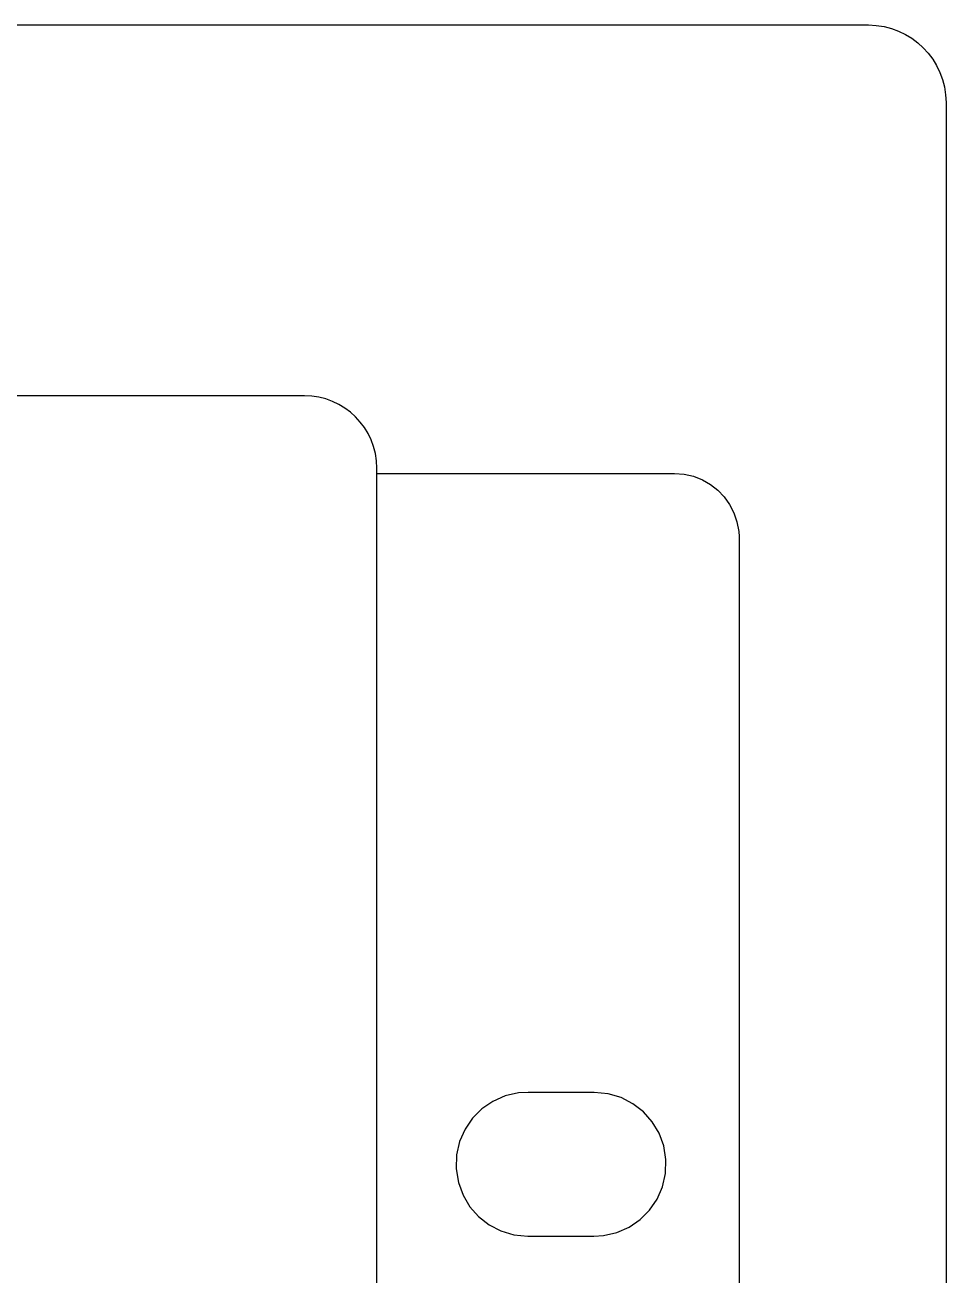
# Model space of a CAD drawing. Extents: x 1 to 47.7, y 0.2 to 35.
# Drawn here: x 20.22 to 22, y 13.585 to 16 of the extents above; entities that cross this region are included whole.
import ezdxf

# ---------------------------------------------------------------- set-up
doc = ezdxf.new("R2010")
doc.units = 0
doc.header["$MEASUREMENT"] = 0
doc.layers.add('3_1__HORIZONTAL_RACK_MOUNT', color=7, linetype='CONTINUOUS')
doc.layers.add('3_2__HORIZONTAL_PANEL_MOUN', color=7, linetype='CONTINUOUS')

msp = doc.modelspace()

# ---------------------------------------------------------------- linework, layer by layer
at = {"layer": '3_1__HORIZONTAL_RACK_MOUNT'}
for points in [[(20.9, 13.5163), (20.9, 13.5956), (20.9, 13.6735), (20.9, 13.7499), (20.9, 13.8248), (20.9, 13.8982), (20.9, 13.97), (20.9, 14.0402), (20.9, 14.1087), (20.9, 14.1754), (20.9, 14.2404), (20.9, 14.3035), (20.9, 14.3647), (20.9, 14.424), (20.9, 14.4813), (20.9, 14.5366), (20.9, 14.5898), (20.9, 14.6409), (20.9, 14.6656), (20.9, 14.6898), (20.9, 14.7135), (20.9, 14.7365), (20.9, 14.759), (20.9, 14.7809), (20.9, 14.8023), (20.9, 14.823), (20.9, 14.8432), (20.9, 14.8628), (20.9, 14.8818), (20.9, 14.9001), (20.9, 14.9179), (20.9, 14.935), (20.9, 14.9515), (20.9, 14.9673), (20.9, 14.9825), (20.9, 14.9971), (20.9, 15.011), (20.9, 15.0243), (20.9, 15.0369), (20.9, 15.0488), (20.9, 15.0601), (20.9, 15.0706), (20.9, 15.0805), (20.9, 15.0897), (20.9, 15.0982), (20.9, 15.106), (20.9, 15.113), (20.9, 15.1194), (20.9, 15.125), (20.9, 15.1299), (20.9, 15.1341), (20.9, 15.1375), (20.9, 15.1402), (20.9, 15.1421), (20.9, 15.1432), (20.9, 15.1436), (20.8993, 15.1579), (20.8972, 15.1718), (20.8937, 15.1852), (20.889, 15.1981), (20.8831, 15.2103), (20.8761, 15.2219), (20.868, 15.2326), (20.859, 15.2426), (20.849, 15.2516), (20.8383, 15.2597), (20.8267, 15.2667), (20.8145, 15.2726), (20.8016, 15.2773), (20.7882, 15.2807), (20.7743, 15.2829), (20.76, 15.2836), (20.7592, 15.2836), (20.7568, 15.2836), (20.7529, 15.2836), (20.7474, 15.2836), (20.7404, 15.2836), (20.7319, 15.2836), (20.7218, 15.2836), (20.7103, 15.2836), (20.6972, 15.2836), (20.6827, 15.2836), (20.6668, 15.2836), (20.6494, 15.2836), (20.6305, 15.2836), (20.6102, 15.2836), (20.5885, 15.2836), (20.5654, 15.2836), (20.541, 15.2836), (20.5151, 15.2836), (20.4879, 15.2836), (20.4593, 15.2836), (20.4294, 15.2836), (20.3982, 15.2836), (20.3657, 15.2836), (20.3318, 15.2836), (20.2967, 15.2836), (20.2603, 15.2836), (20.2226, 15.2836), (20.1837, 15.2836)], [(20.9, 13.5498), (20.9, 13.6669), (20.9, 13.7807), (20.9, 13.8912), (20.9, 13.998), (20.9, 14.1011), (20.9, 14.2003), (20.9, 14.2954), (20.9, 14.3863), (20.9, 14.4729), (20.9, 14.5144), (20.9, 14.5548), (20.9, 14.594), (20.9, 14.6321), (20.9, 14.6689), (20.9, 14.7044), (20.9, 14.7387), (20.9, 14.7718), (20.9, 14.8035), (20.9, 14.8339), (20.9, 14.863), (20.9, 14.8907), (20.9, 14.917), (20.9, 14.9419), (20.9, 14.9654), (20.9, 14.9874), (20.9, 15.008), (20.9, 15.0271), (20.9, 15.0447), (20.9, 15.0608), (20.9, 15.0753), (20.9, 15.0883), (20.9, 15.0996), (20.9, 15.1094), (20.9, 15.1176), (20.9, 15.1241), (20.9, 15.1289), (20.9, 15.132), (20.9, 15.1335), (20.9001, 15.1336), (20.9004, 15.1336), (20.9026, 15.1336), (20.9065, 15.1336), (20.912, 15.1336), (20.9192, 15.1336), (20.9278, 15.1336), (20.9378, 15.1336), (20.949, 15.1336), (20.9616, 15.1336), (20.9899, 15.1336), (21.022, 15.1336), (21.0571, 15.1336), (21.0947, 15.1336), (21.1339, 15.1336), (21.2144, 15.1336), (21.2544, 15.1336), (21.2931, 15.1336), (21.3299, 15.1336), (21.3642, 15.1336), (21.3951, 15.1336), (21.422, 15.1336), (21.4337, 15.1336), (21.4441, 15.1336), (21.4532, 15.1336), (21.4608, 15.1336), (21.4669, 15.1336), (21.4713, 15.1336), (21.4741, 15.1336), (21.475, 15.1336), (21.4941, 15.1321), (21.5122, 15.1279), (21.5292, 15.1212), (21.5449, 15.1122), (21.5591, 15.1011), (21.5715, 15.0881), (21.5819, 15.0734), (21.5902, 15.0572), (21.5961, 15.0398), (21.5994, 15.0213), (21.6, 15.0118), (21.6, 15.0071), (21.6, 15.004), (21.6, 14.9993), (21.6, 14.993), (21.6, 14.9851), (21.6, 14.9756), (21.6, 14.9646), (21.6, 14.952), (21.6, 14.9379), (21.6, 14.9223), (21.6, 14.9053), (21.6, 14.8867), (21.6, 14.8668), (21.6, 14.8454), (21.6, 14.8226), (21.6, 14.7984), (21.6, 14.7729), (21.6, 14.746), (21.6, 14.7178), (21.6, 14.6883), (21.6, 14.6575), (21.6, 14.6255), (21.6, 14.5922), (21.6, 14.5577), (21.6, 14.522), (21.6, 14.4851), (21.6, 14.447), (21.6, 14.4078), (21.6, 14.3675), (21.6, 14.2835), (21.6, 14.1953), (21.6, 14.103), (21.6, 14.0068), (21.6, 13.9067), (21.6, 13.8031), (21.6, 13.6959), (21.6, 13.5855), (21.6, 13.4718)]]:
    msp.add_lwpolyline(points, dxfattribs=at)
msp.add_lwpolyline([(21.32, 13.9375), (21.3149, 13.9375), (21.3014, 13.9375), (21.2822, 13.9375), (21.2599, 13.9375), (21.2371, 13.9375), (21.2165, 13.9375), (21.2008, 13.9375), (21.1926, 13.9375), (21.1739, 13.9364), (21.1481, 13.9305), (21.1243, 13.92), (21.1032, 13.9055), (21.0851, 13.8874), (21.0706, 13.8662), (21.0601, 13.8425), (21.0542, 13.8167), (21.0533, 13.7894), (21.0576, 13.763), (21.0666, 13.7385), (21.0798, 13.7165), (21.0968, 13.6973), (21.117, 13.6815), (21.1399, 13.6696), (21.1651, 13.6622), (21.192, 13.6596), (21.1971, 13.6596), (21.2106, 13.6596), (21.2298, 13.6596), (21.2522, 13.6596), (21.275, 13.6596), (21.2955, 13.6596), (21.3112, 13.6596), (21.3194, 13.6596), (21.3381, 13.6607), (21.364, 13.6666), (21.3877, 13.6771), (21.4088, 13.6916), (21.4269, 13.7097), (21.4415, 13.7309), (21.4519, 13.7546), (21.4579, 13.7804), (21.4587, 13.8077), (21.4544, 13.8341), (21.4454, 13.8586), (21.4322, 13.8806), (21.4152, 13.8998), (21.3951, 13.9156), (21.3721, 13.9275), (21.3469, 13.9349)], close=True, dxfattribs=at)
at = {"layer": '3_2__HORIZONTAL_PANEL_MOUN'}
msp.add_lwpolyline([(20.1874, 16), (20.2542, 16), (20.3199, 16), (20.3843, 16), (20.4476, 16), (20.5097, 16), (20.5706, 16), (20.6302, 16), (20.6886, 16), (20.7457, 16), (20.8016, 16), (20.8562, 16), (20.9095, 16), (20.9615, 16), (21.0121, 16), (21.0614, 16), (21.1094, 16), (21.156, 16), (21.2012, 16), (21.245, 16), (21.2874, 16), (21.3284, 16), (21.368, 16), (21.4061, 16), (21.4427, 16), (21.4779, 16), (21.5115, 16), (21.5437, 16), (21.5743, 16), (21.6035, 16), (21.631, 16), (21.657, 16), (21.6814, 16), (21.7043, 16), (21.7255, 16), (21.7451, 16), (21.7631, 16), (21.7794, 16), (21.7941, 16), (21.8071, 16), (21.8184, 16), (21.828, 16), (21.8359, 16), (21.842, 16), (21.8465, 16), (21.8491, 16), (21.85, 16), (21.8653, 15.9992), (21.8802, 15.9969), (21.8946, 15.9932), (21.9084, 15.9882), (21.9215, 15.9819), (21.9339, 15.9744), (21.9454, 15.9657), (21.9561, 15.9561), (21.9657, 15.9454), (21.9744, 15.9339), (21.9819, 15.9215), (21.9882, 15.9084), (21.9933, 15.8946), (21.997, 15.8802), (21.9992, 15.8653), (22, 15.85), (22, 15.8495), (22, 15.8482), (22, 15.846), (22, 15.8429), (22, 15.8389), (22, 15.834), (22, 15.8283), (22, 15.8217), (22, 15.8143), (22, 15.8061), (22, 15.797), (22, 15.7871), (22, 15.7764), (22, 15.7648), (22, 15.7525), (22, 15.7394), (22, 15.7255), (22, 15.7108), (22, 15.6953), (22, 15.679), (22, 15.662), (22, 15.6443), (22, 15.6258), (22, 15.6065), (22, 15.5865), (22, 15.5658), (22, 15.5444), (22, 15.5223), (22, 15.4994), (22, 15.4759), (22, 15.4517), (22, 15.4268), (22, 15.4012), (22, 15.3749), (22, 15.348), (22, 15.3204), (22, 15.2922), (22, 15.2633), (22, 15.2338), (22, 15.2037), (22, 15.173), (22, 15.1416), (22, 15.1096), (22, 15.0771), (22, 15.0439), (22, 15.0102), (22, 14.9759), (22, 14.941), (22, 14.9055), (22, 14.8695), (22, 14.833), (22, 14.7959), (22, 14.7582), (22, 14.7201), (22, 14.6814), (22, 14.6422), (22, 14.6025), (22, 14.5623), (22, 14.5216), (22, 14.4804), (22, 14.3966), (22, 14.3109), (22, 14.2235), (22, 14.1343), (22, 14.0434), (22, 13.9508), (22, 13.8567), (22, 13.7611), (22, 13.664), (22, 13.5655)], dxfattribs=at)

doc.saveas('drawing.dxf')
